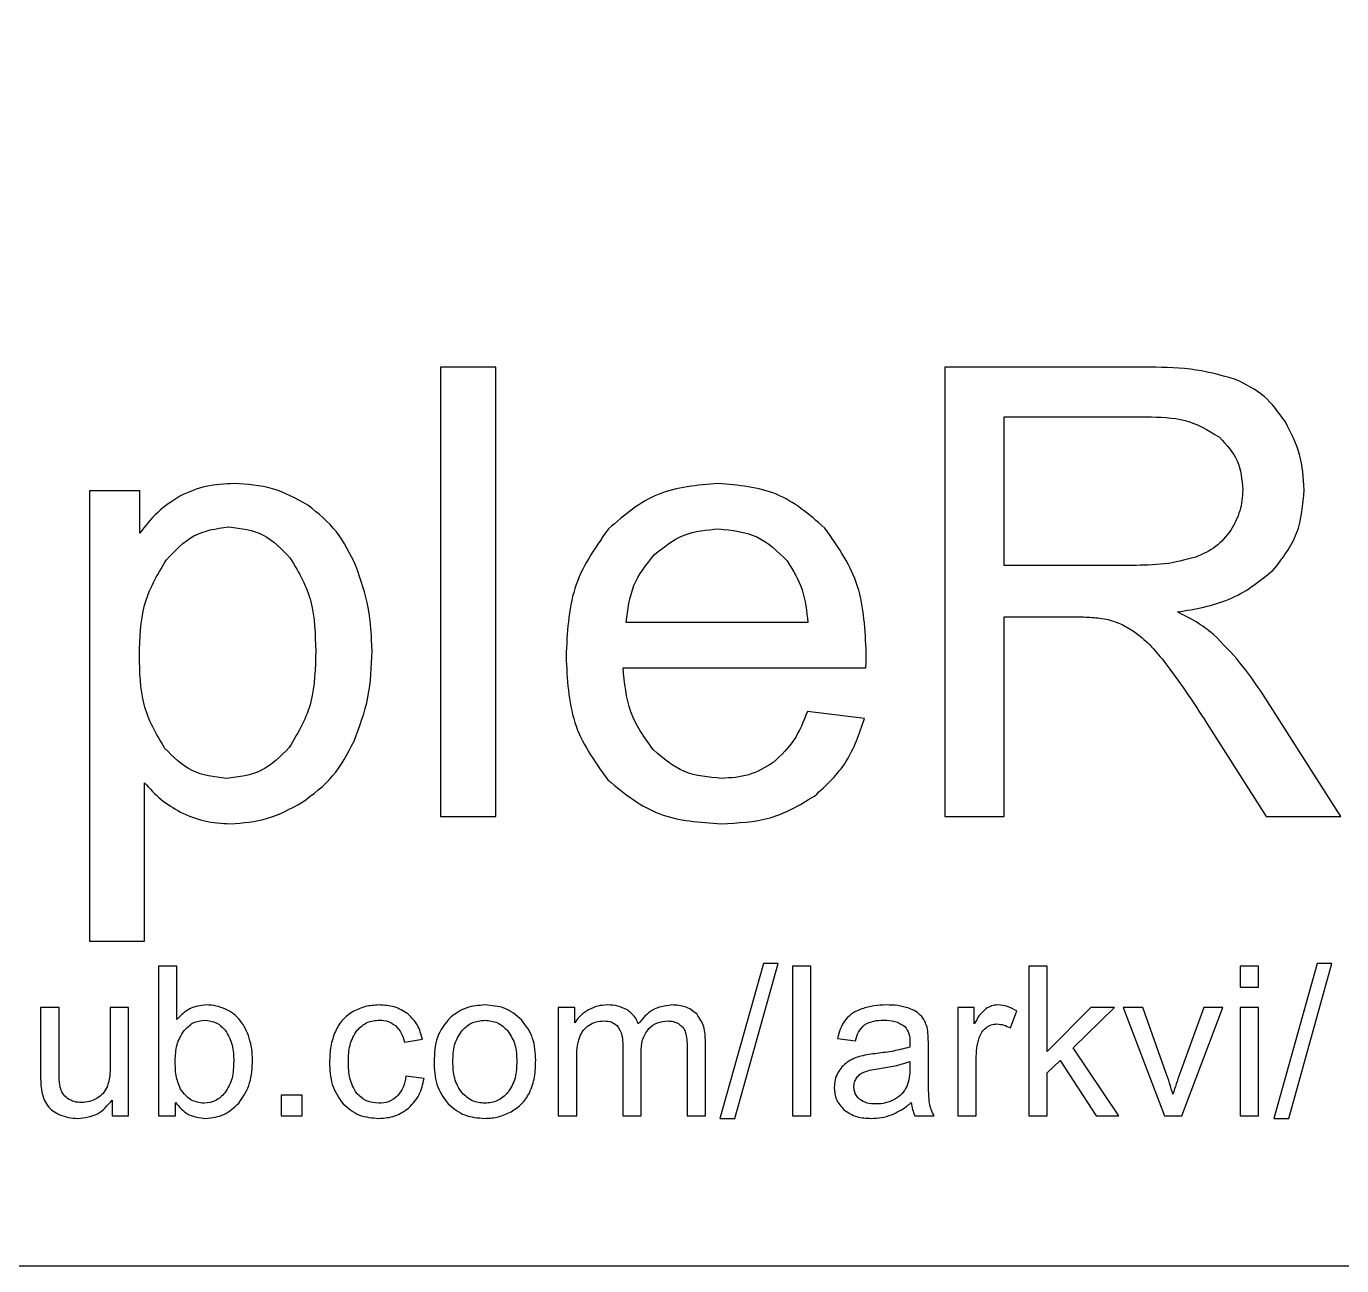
# Model space of a CAD drawing. Header units: millimetres. Extents: x -130 to 130, y -130 to 130.
# Drawn here: x -41.84 to 2.06, y -130 to -88.62 of the extents above; entities that cross this region are included whole.
import ezdxf

# ---------------------------------------------------------------- set-up
doc = ezdxf.new("R2010")
doc.units = ezdxf.units.MM
doc.header["$MEASUREMENT"] = 0

msp = doc.modelspace()

# ---------------------------------------------------------------- linework, layer by layer
at = {"color": 5}
for p, q in [((-11.189, -100), (-11.189, -115)), ((-4.538, -100), (-11.189, -100)), ((-9.204, -106.62), (-9.204, -101.658)), ((-9.204, -101.658), (-4.456, -101.658)), ((-39.733, -104.134), (-39.733, -119.164)), ((-38.055, -104.134), (-39.733, -104.134)), ((-38.055, -105.546), (-38.055, -104.134)), ((-4.937, -106.62), (-9.204, -106.62)), ((-9.204, -108.339), (-6.901, -108.339)), ((-9.204, -115), (-9.204, -108.339)), ((-15.755, -108.523), (-21.822, -108.523)), ((-21.924, -110.038), (-13.821, -110.038)), ((2.031, -115), (-0.578, -110.917)), ((-13.872, -111.736), (-15.775, -111.501)), ((-2.451, -111.879), (-0.466, -115)), ((-37.891, -119.164), (-37.891, -113.874)), ((-11.189, -115), (-9.204, -115)), ((-0.466, -115), (2.031, -115)), ((-39.733, -119.164), (-37.891, -119.164)), ((-37.431, -120), (-37.431, -125)), ((-36.817, -120), (-37.431, -120)), ((-36.817, -121.784), (-36.817, -120)), ((-41.361, -121.378), (-41.361, -123.622)), ((-40.747, -121.378), (-41.361, -121.378)), ((-40.747, -123.387), (-40.747, -121.378)), ((-39.038, -121.378), (-39.038, -123.319)), ((-38.424, -121.378), (-39.038, -121.378)), ((-38.424, -125), (-38.424, -121.378)), ((-24.085, -121.378), (-24.085, -125)), ((-23.536, -121.378), (-24.085, -121.378)), ((-23.536, -121.886), (-23.536, -121.378)), ((-10.756, -121.378), (-10.756, -125)), ((-10.204, -121.378), (-10.756, -121.378)), ((-10.204, -121.927), (-10.204, -121.378)), ((-9, -122.063), (-8.789, -121.494)), ((-5.233, -121.378), (-3.855, -125)), ((-4.585, -121.378), (-5.233, -121.378)), ((-3.807, -123.547), (-4.585, -121.378)), ((-2.542, -121.378), (-3.347, -123.588)), ((-3.282, -125), (-1.911, -121.378)), ((-1.911, -121.378), (-2.542, -121.378)), ((-29.22, -122.534), (-28.623, -122.442)), ((-14.772, -122.411), (-14.171, -122.493)), ((-21.933, -122.647), (-21.933, -125)), ((-21.319, -125), (-21.319, -122.896)), ((-19.788, -122.718), (-19.788, -125)), ((-19.177, -125), (-19.177, -122.514)), ((-11.736, -123.482), (-11.736, -122.664)), ((-23.471, -125), (-23.471, -123.121)), ((-12.357, -123.182), (-12.357, -123.407)), ((-10.143, -125), (-10.143, -123.104)), ((-28.565, -123.752), (-29.169, -123.673)), ((-38.973, -124.468), (-38.973, -125)), ((-36.861, -125), (-36.861, -124.546)), ((-38.973, -125), (-38.424, -125)), ((-37.431, -125), (-36.861, -125)), ((-24.085, -125), (-23.471, -125)), ((-21.933, -125), (-21.319, -125)), ((-19.788, -125), (-19.177, -125)), ((-12.183, -125), (-11.542, -125)), ((-10.756, -125), (-10.143, -125)), ((-3.855, -125), (-3.282, -125))]:
    msp.add_line(p, q, dxfattribs=at)
at = {"color": 1}
msp.add_lwpolyline([(130, -130), (130, 130), (-130, 130), (-130, -130)], close=True, dxfattribs=at)
at = {"color": 5}
for points in [[(-26.173, -115), (-26.173, -100), (-28.015, -100), (-28.015, -115)], [(-18.198, -125.085), (-16.751, -119.915), (-17.243, -119.915), (-18.692, -125.085)], [(-15.656, -125), (-15.656, -120), (-16.27, -120), (-16.27, -125)], [(-5.384, -125), (-6.908, -122.722), (-5.524, -121.378), (-6.318, -121.378), (-7.771, -122.851), (-7.771, -120), (-8.385, -120), (-8.385, -125), (-7.771, -125), (-7.771, -123.564), (-7.338, -123.148), (-6.141, -125)], [(-0.716, -120.706), (-0.716, -120), (-1.33, -120), (-1.33, -120.706)], [(0.287, -125.085), (1.733, -119.915), (1.242, -119.915), (-0.207, -125.085)], [(-0.716, -125), (-0.716, -121.378), (-1.33, -121.378), (-1.33, -125)], [(-32.635, -125), (-32.635, -124.301), (-33.334, -124.301), (-33.334, -125)]]:
    msp.add_lwpolyline(points, close=True, dxfattribs=at)
for points, knots in [([(-1.489, -100.409), (-2.057, -100.251), (-2.468, -100.136), (-3.503, -100.008), (-4.02, -100.004), (-4.538, -100)], [0, 0, 0, 0, 0.1768704, 0.1768704, 0.3481599, 0.3481599, 0.3481599, 0.3481599]), ([(0.179, -101.832), (-0.039, -101.524), (-0.257, -101.216), (-0.812, -100.74), (-1.138, -100.58), (-1.489, -100.409)], [0, 0, 0, 0, 0.1131646, 0.1131646, 0.2264081, 0.2264081, 0.2264081, 0.2264081]), ([(-4.456, -101.658), (-4.018, -101.667), (-3.58, -101.676), (-2.752, -101.891), (-2.442, -102.083), (-2.021, -102.343)], [0, 0, 0, 0, 0.1314787, 0.1314787, 0.2665014, 0.2665014, 0.2665014, 0.2665014]), ([(0.803, -104.093), (0.778, -103.694), (0.753, -103.295), (0.546, -102.541), (0.366, -102.192), (0.179, -101.832)], [0, 0, 0, 0, 0.1198792, 0.1198792, 0.2397758, 0.2397758, 0.2397758, 0.2397758]), ([(-2.021, -102.343), (-1.789, -102.594), (-1.564, -102.838), (-1.306, -103.422), (-1.274, -103.757), (-1.243, -104.093)], [0, 0, 0, 0, 0.1025045, 0.1025045, 0.2049976, 0.2049976, 0.2049976, 0.2049976]), ([(-34.903, -103.888), (-35.219, -103.901), (-35.535, -103.913), (-36.141, -104.049), (-36.402, -104.167), (-36.714, -104.308)], [0, 0, 0, 0, 0.0947533, 0.0947533, 0.1900538, 0.1900538, 0.1900538, 0.1900538]), ([(-32.448, -104.604), (-32.844, -104.383), (-33.21, -104.178), (-34.03, -103.941), (-34.467, -103.915), (-34.903, -103.888)], [0, 0, 0, 0, 0.1362672, 0.1362672, 0.2724111, 0.2724111, 0.2724111, 0.2724111]), ([(-18.752, -103.888), (-19.446, -103.944), (-20.139, -103.999), (-21.363, -104.498), (-21.867, -104.931), (-22.415, -105.402)], [0, 0, 0, 0, 0.2085842, 0.2085842, 0.4173924, 0.4173924, 0.4173924, 0.4173924]), ([(-15.192, -105.372), (-15.722, -104.914), (-16.214, -104.489), (-17.404, -103.999), (-18.078, -103.944), (-18.752, -103.888)], [0, 0, 0, 0, 0.2102574, 0.2102574, 0.4203442, 0.4203442, 0.4203442, 0.4203442]), ([(-36.714, -104.308), (-36.992, -104.488), (-37.231, -104.642), (-37.677, -105.058), (-37.866, -105.302), (-38.055, -105.546)], [0, 0, 0, 0, 0.0993333, 0.0993333, 0.198275, 0.198275, 0.198275, 0.198275]), ([(-1.243, -104.093), (-1.26, -104.335), (-1.277, -104.572), (-1.411, -105.022), (-1.526, -105.233), (-1.642, -105.443)], [0, 0, 0, 0, 0.0728128, 0.0728128, 0.1456216, 0.1456216, 0.1456216, 0.1456216]), ([(-0.23, -106.784), (0.085, -106.375), (0.382, -105.991), (0.724, -105.093), (0.764, -104.593), (0.803, -104.093)], [0, 0, 0, 0, 0.1548339, 0.1548339, 0.3095884, 0.3095884, 0.3095884, 0.3095884]), ([(-30.841, -106.63), (-31.034, -106.232), (-31.226, -105.835), (-31.759, -105.157), (-32.087, -104.894), (-32.448, -104.604)], [0, 0, 0, 0, 0.1325849, 0.1325849, 0.2653483, 0.2653483, 0.2653483, 0.2653483]), ([(-37.165, -106.436), (-36.879, -106.131), (-36.592, -105.826), (-35.899, -105.448), (-35.525, -105.395), (-35.077, -105.331)], [0, 0, 0, 0, 0.1253961, 0.1253961, 0.2515138, 0.2515138, 0.2515138, 0.2515138]), ([(-35.077, -105.331), (-34.654, -105.384), (-34.278, -105.432), (-33.601, -105.782), (-33.321, -106.073), (-33.041, -106.364)], [0, 0, 0, 0, 0.1279719, 0.1279719, 0.2556585, 0.2556585, 0.2556585, 0.2556585]), ([(-22.415, -105.402), (-22.908, -106.106), (-23.302, -106.668), (-23.756, -108.101), (-23.792, -108.88), (-23.827, -109.659)], [0, 0, 0, 0, 0.2576377, 0.2576377, 0.5126251, 0.5126251, 0.5126251, 0.5126251]), ([(-20.87, -106.252), (-20.551, -105.995), (-20.245, -105.75), (-19.531, -105.469), (-19.132, -105.436), (-18.732, -105.402)], [0, 0, 0, 0, 0.1229625, 0.1229625, 0.2458905, 0.2458905, 0.2458905, 0.2458905]), ([(-18.732, -105.402), (-18.289, -105.446), (-17.846, -105.489), (-17.085, -105.843), (-16.77, -106.152), (-16.45, -106.467)], [0, 0, 0, 0, 0.1335171, 0.1335171, 0.2670392, 0.2670392, 0.2670392, 0.2670392]), ([(-13.81, -109.546), (-13.845, -108.783), (-13.88, -108.019), (-14.324, -106.613), (-14.709, -106.062), (-15.192, -105.372)], [0, 0, 0, 0, 0.2293735, 0.2293735, 0.4611669, 0.4611669, 0.4611669, 0.4611669]), ([(-1.642, -105.443), (-1.807, -105.652), (-1.956, -105.84), (-2.346, -106.138), (-2.577, -106.241), (-2.809, -106.344)], [0, 0, 0, 0, 0.0797883, 0.0797883, 0.1594394, 0.1594394, 0.1594394, 0.1594394]), ([(-38.065, -109.628), (-38.048, -109.056), (-38.031, -108.484), (-37.745, -107.405), (-37.494, -106.986), (-37.165, -106.436)], [0, 0, 0, 0, 0.17174, 0.17174, 0.3466363, 0.3466363, 0.3466363, 0.3466363]), ([(-33.041, -106.364), (-32.721, -106.903), (-32.482, -107.307), (-32.21, -108.361), (-32.196, -108.918), (-32.182, -109.475)], [0, 0, 0, 0, 0.1881037, 0.1881037, 0.3721301, 0.3721301, 0.3721301, 0.3721301]), ([(-30.299, -109.485), (-30.319, -108.996), (-30.338, -108.506), (-30.517, -107.554), (-30.672, -107.113), (-30.841, -106.63)], [0, 0, 0, 0, 0.1469389, 0.1469389, 0.2940607, 0.2940607, 0.2940607, 0.2940607]), ([(-21.822, -108.523), (-21.769, -108.099), (-21.716, -107.676), (-21.404, -106.914), (-21.157, -106.608), (-20.87, -106.252)], [0, 0, 0, 0, 0.1281335, 0.1281335, 0.2567528, 0.2567528, 0.2567528, 0.2567528]), ([(-16.45, -106.467), (-16.229, -106.821), (-16.063, -107.088), (-15.838, -107.785), (-15.796, -108.154), (-15.755, -108.523)], [0, 0, 0, 0, 0.1254715, 0.1254715, 0.2483515, 0.2483515, 0.2483515, 0.2483515]), ([(-2.809, -106.344), (-3.204, -106.448), (-3.496, -106.525), (-4.216, -106.612), (-4.576, -106.616), (-4.937, -106.62)], [0, 0, 0, 0, 0.1227142, 0.1227142, 0.24231, 0.24231, 0.24231, 0.24231]), ([(-3.423, -108.175), (-2.831, -108.075), (-2.239, -107.974), (-1.159, -107.522), (-0.755, -107.201), (-0.23, -106.784)], [0, 0, 0, 0, 0.180132, 0.180132, 0.3632363, 0.3632363, 0.3632363, 0.3632363]), ([(-6.901, -108.339), (-6.716, -108.339), (-6.531, -108.339), (-6.153, -108.361), (-6.006, -108.381), (-5.796, -108.411)], [0, 0, 0, 0, 0.0555186, 0.0555186, 0.1139719, 0.1139719, 0.1139719, 0.1139719]), ([(-5.796, -108.411), (-5.631, -108.46), (-5.479, -108.505), (-5.179, -108.639), (-5.038, -108.724), (-4.896, -108.81)], [0, 0, 0, 0, 0.0519102, 0.0519102, 0.1037533, 0.1037533, 0.1037533, 0.1037533]), ([(-2.225, -108.922), (-2.436, -108.757), (-2.593, -108.634), (-2.998, -108.385), (-3.211, -108.28), (-3.423, -108.175)], [0, 0, 0, 0, 0.0801303, 0.0801303, 0.1585687, 0.1585687, 0.1585687, 0.1585687]), ([(-4.896, -108.81), (-4.68, -108.975), (-4.522, -109.097), (-4.182, -109.439), (-4.033, -109.626), (-3.883, -109.812)], [0, 0, 0, 0, 0.0816017, 0.0816017, 0.1609776, 0.1609776, 0.1609776, 0.1609776]), ([(-0.578, -110.917), (-0.822, -110.559), (-1.066, -110.201), (-1.614, -109.533), (-1.896, -109.251), (-2.225, -108.922)], [0, 0, 0, 0, 0.1299637, 0.1299637, 0.2604726, 0.2604726, 0.2604726, 0.2604726]), ([(-37.216, -112.729), (-37.536, -112.19), (-37.773, -111.791), (-38.041, -110.739), (-38.053, -110.183), (-38.065, -109.628)], [0, 0, 0, 0, 0.1880263, 0.1880263, 0.3714311, 0.3714311, 0.3714311, 0.3714311]), ([(-32.182, -109.475), (-32.194, -110.052), (-32.207, -110.629), (-32.484, -111.722), (-32.73, -112.137), (-33.062, -112.698)], [0, 0, 0, 0, 0.1731188, 0.1731188, 0.3505981, 0.3505981, 0.3505981, 0.3505981]), ([(-30.903, -112.493), (-30.711, -111.982), (-30.539, -111.525), (-30.341, -110.52), (-30.32, -110.003), (-30.299, -109.485)], [0, 0, 0, 0, 0.1639427, 0.1639427, 0.3275592, 0.3275592, 0.3275592, 0.3275592]), ([(-23.827, -109.659), (-23.791, -110.415), (-23.755, -111.172), (-23.307, -112.559), (-22.919, -113.105), (-22.436, -113.782)], [0, 0, 0, 0, 0.2272164, 0.2272164, 0.4566085, 0.4566085, 0.4566085, 0.4566085]), ([(-13.821, -110.038), (-13.818, -109.956), (-13.816, -109.874), (-13.812, -109.707), (-13.811, -109.64), (-13.81, -109.546)], [0, 0, 0, 0, 0.02456352, 0.02456352, 0.05015196, 0.05015196, 0.05015196, 0.05015196]), ([(-20.911, -112.78), (-21.24, -112.326), (-21.499, -111.968), (-21.826, -111.044), (-21.875, -110.541), (-21.924, -110.038)], [0, 0, 0, 0, 0.1679007, 0.1679007, 0.3337977, 0.3337977, 0.3337977, 0.3337977]), ([(-3.883, -109.812), (-3.597, -110.195), (-3.389, -110.475), (-2.906, -111.175), (-2.678, -111.527), (-2.451, -111.879)], [0, 0, 0, 0, 0.1432939, 0.1432939, 0.2824153, 0.2824153, 0.2824153, 0.2824153]), ([(-15.775, -111.501), (-15.904, -111.825), (-16.033, -112.15), (-16.407, -112.724), (-16.629, -112.933), (-16.911, -113.199)], [0, 0, 0, 0, 0.1047771, 0.1047771, 0.2108996, 0.2108996, 0.2108996, 0.2108996]), ([(-15.54, -114.325), (-15.128, -113.945), (-14.762, -113.608), (-14.21, -112.741), (-14.041, -112.238), (-13.872, -111.736)], [0, 0, 0, 0, 0.167833, 0.167833, 0.3353139, 0.3353139, 0.3353139, 0.3353139]), ([(-35.159, -113.731), (-35.577, -113.682), (-35.96, -113.638), (-36.644, -113.299), (-36.93, -113.014), (-37.216, -112.729)], [0, 0, 0, 0, 0.1262175, 0.1262175, 0.252292, 0.252292, 0.252292, 0.252292]), ([(-33.062, -112.698), (-33.353, -112.991), (-33.643, -113.284), (-34.341, -113.633), (-34.73, -113.68), (-35.159, -113.731)], [0, 0, 0, 0, 0.1239276, 0.1239276, 0.2480328, 0.2480328, 0.2480328, 0.2480328]), ([(-32.642, -114.54), (-32.261, -114.256), (-31.906, -113.992), (-31.328, -113.307), (-31.115, -112.9), (-30.903, -112.493)], [0, 0, 0, 0, 0.1426951, 0.1426951, 0.2852805, 0.2852805, 0.2852805, 0.2852805]), ([(-18.64, -113.731), (-19.069, -113.693), (-19.499, -113.656), (-20.257, -113.34), (-20.578, -113.065), (-20.911, -112.78)], [0, 0, 0, 0, 0.129336, 0.129336, 0.2586937, 0.2586937, 0.2586937, 0.2586937]), ([(-16.911, -113.199), (-17.192, -113.369), (-17.441, -113.52), (-18.019, -113.695), (-18.33, -113.713), (-18.64, -113.731)], [0, 0, 0, 0, 0.0984988, 0.0984988, 0.1967823, 0.1967823, 0.1967823, 0.1967823]), ([(-37.891, -113.874), (-37.71, -114.077), (-37.544, -114.264), (-37.144, -114.591), (-36.919, -114.724), (-36.694, -114.857)], [0, 0, 0, 0, 0.0813948, 0.0813948, 0.1627161, 0.1627161, 0.1627161, 0.1627161]), ([(-22.436, -113.782), (-21.846, -114.262), (-21.338, -114.675), (-20.069, -115.152), (-19.359, -115.199), (-18.65, -115.246)], [0, 0, 0, 0, 0.2281984, 0.2281984, 0.4555219, 0.4555219, 0.4555219, 0.4555219]), ([(-35.036, -115.246), (-34.6, -115.213), (-34.188, -115.182), (-33.39, -114.945), (-33.016, -114.742), (-32.642, -114.54)], [0, 0, 0, 0, 0.1313918, 0.1313918, 0.2627179, 0.2627179, 0.2627179, 0.2627179]), ([(-18.65, -115.246), (-18.093, -115.218), (-17.536, -115.191), (-16.493, -114.893), (-16.059, -114.634), (-15.54, -114.325)], [0, 0, 0, 0, 0.1673463, 0.1673463, 0.3356987, 0.3356987, 0.3356987, 0.3356987]), ([(-36.694, -114.857), (-36.418, -114.979), (-36.166, -115.089), (-35.613, -115.217), (-35.325, -115.231), (-35.036, -115.246)], [0, 0, 0, 0, 0.0905334, 0.0905334, 0.180949, 0.180949, 0.180949, 0.180949]), ([(-35.824, -121.296), (-36.023, -121.318), (-36.214, -121.339), (-36.544, -121.502), (-36.681, -121.643), (-36.817, -121.784)], [0, 0, 0, 0, 0.0598335, 0.0598335, 0.1196563, 0.1196563, 0.1196563, 0.1196563]), ([(-35.193, -121.432), (-35.296, -121.392), (-35.396, -121.352), (-35.607, -121.307), (-35.716, -121.302), (-35.824, -121.296)], [0, 0, 0, 0, 0.03308859, 0.03308859, 0.06617482, 0.06617482, 0.06617482, 0.06617482]), ([(-34.702, -121.811), (-34.774, -121.73), (-34.842, -121.654), (-35.006, -121.528), (-35.1, -121.48), (-35.193, -121.432)], [0, 0, 0, 0, 0.03237366, 0.03237366, 0.06473485, 0.06473485, 0.06473485, 0.06473485]), ([(-30.935, -121.518), (-31.065, -121.605), (-31.188, -121.687), (-31.384, -121.907), (-31.455, -122.041), (-31.525, -122.176)], [0, 0, 0, 0, 0.04699195, 0.04699195, 0.09395788, 0.09395788, 0.09395788, 0.09395788]), ([(-30.069, -121.296), (-30.221, -121.305), (-30.372, -121.314), (-30.661, -121.388), (-30.797, -121.452), (-30.935, -121.518)], [0, 0, 0, 0, 0.04555072, 0.04555072, 0.0911048, 0.0911048, 0.0911048, 0.0911048]), ([(-29.104, -121.596), (-29.263, -121.496), (-29.397, -121.411), (-29.721, -121.314), (-29.895, -121.305), (-30.069, -121.296)], [0, 0, 0, 0, 0.0565808, 0.0565808, 0.1128473, 0.1128473, 0.1128473, 0.1128473]), ([(-26.535, -121.296), (-26.743, -121.311), (-26.952, -121.326), (-27.332, -121.458), (-27.496, -121.573), (-27.674, -121.698)], [0, 0, 0, 0, 0.0627343, 0.0627343, 0.1255351, 0.1255351, 0.1255351, 0.1255351]), ([(-25.314, -121.787), (-25.499, -121.634), (-25.667, -121.493), (-26.075, -121.332), (-26.305, -121.314), (-26.535, -121.296)], [0, 0, 0, 0, 0.0720848, 0.0720848, 0.1440811, 0.1440811, 0.1440811, 0.1440811]), ([(-23.082, -121.46), (-23.171, -121.517), (-23.26, -121.574), (-23.411, -121.716), (-23.473, -121.8), (-23.536, -121.886)], [0, 0, 0, 0, 0.03166051, 0.03166051, 0.06332462, 0.06332462, 0.06332462, 0.06332462]), ([(-22.438, -121.296), (-22.551, -121.302), (-22.664, -121.308), (-22.879, -121.362), (-22.976, -121.408), (-23.082, -121.46)], [0, 0, 0, 0, 0.03392932, 0.03392932, 0.06790352, 0.06790352, 0.06790352, 0.06790352]), ([(-21.78, -121.463), (-21.893, -121.405), (-21.985, -121.359), (-22.206, -121.305), (-22.322, -121.3), (-22.438, -121.296)], [0, 0, 0, 0, 0.0382574, 0.0382574, 0.07616391, 0.07616391, 0.07616391, 0.07616391]), ([(-21.415, -121.93), (-21.456, -121.837), (-21.496, -121.743), (-21.618, -121.588), (-21.697, -121.526), (-21.78, -121.463)], [0, 0, 0, 0, 0.03060983, 0.03060983, 0.061224, 0.061224, 0.061224, 0.061224]), ([(-20.296, -121.296), (-20.536, -121.328), (-20.752, -121.357), (-21.034, -121.52), (-21.118, -121.594), (-21.271, -121.753), (-21.343, -121.842), (-21.415, -121.93)], [0, 0, 0, 0, 0.0728277, 0.0728277, 0.110348, 0.110348, 0.1480346, 0.1480346, 0.1480346, 0.1480346]), ([(-19.467, -121.596), (-19.601, -121.493), (-19.709, -121.409), (-19.988, -121.312), (-20.142, -121.304), (-20.296, -121.296)], [0, 0, 0, 0, 0.0507281, 0.0507281, 0.1010041, 0.1010041, 0.1010041, 0.1010041]), ([(-13.96, -121.426), (-14.063, -121.468), (-14.167, -121.509), (-14.349, -121.63), (-14.419, -121.703), (-14.502, -121.791)], [0, 0, 0, 0, 0.03345587, 0.03345587, 0.06710574, 0.06710574, 0.06710574, 0.06710574]), ([(-13.138, -121.296), (-13.278, -121.3), (-13.418, -121.304), (-13.693, -121.346), (-13.815, -121.382), (-13.96, -121.426)], [0, 0, 0, 0, 0.04197705, 0.04197705, 0.08417706, 0.08417706, 0.08417706, 0.08417706]), ([(-12.384, -121.405), (-12.522, -121.365), (-12.628, -121.335), (-12.882, -121.3), (-13.01, -121.298), (-13.138, -121.296)], [0, 0, 0, 0, 0.04311723, 0.04311723, 0.08550246, 0.08550246, 0.08550246, 0.08550246]), ([(-11.958, -121.681), (-12.027, -121.614), (-12.08, -121.562), (-12.224, -121.47), (-12.304, -121.438), (-12.384, -121.405)], [0, 0, 0, 0, 0.02891338, 0.02891338, 0.05740187, 0.05740187, 0.05740187, 0.05740187]), ([(-9.815, -121.419), (-9.906, -121.503), (-9.969, -121.562), (-10.1, -121.738), (-10.152, -121.832), (-10.204, -121.927)], [0, 0, 0, 0, 0.03704834, 0.03704834, 0.07245477, 0.07245477, 0.07245477, 0.07245477]), ([(-9.419, -121.296), (-9.491, -121.301), (-9.561, -121.307), (-9.693, -121.348), (-9.754, -121.383), (-9.815, -121.419)], [0, 0, 0, 0, 0.02144145, 0.02144145, 0.04288205, 0.04288205, 0.04288205, 0.04288205]), ([(-8.789, -121.494), (-8.887, -121.439), (-8.985, -121.384), (-9.196, -121.317), (-9.299, -121.307), (-9.419, -121.296)], [0, 0, 0, 0, 0.03381577, 0.03381577, 0.06779183, 0.06779183, 0.06779183, 0.06779183]), ([(-36.575, -122.152), (-36.479, -122.053), (-36.383, -121.955), (-36.151, -121.835), (-36.024, -121.819), (-35.879, -121.801)], [0, 0, 0, 0, 0.0413385, 0.0413385, 0.08278272, 0.08278272, 0.08278272, 0.08278272]), ([(-35.879, -121.801), (-35.74, -121.818), (-35.613, -121.833), (-35.388, -121.947), (-35.294, -122.043), (-35.2, -122.138)], [0, 0, 0, 0, 0.04205024, 0.04205024, 0.0840415, 0.0840415, 0.0840415, 0.0840415]), ([(-34.399, -122.398), (-34.436, -122.293), (-34.473, -122.188), (-34.574, -121.992), (-34.634, -121.907), (-34.702, -121.811)], [0, 0, 0, 0, 0.0333539, 0.0333539, 0.06680094, 0.06680094, 0.06680094, 0.06680094]), ([(-30.799, -122.135), (-30.69, -122.034), (-30.586, -121.937), (-30.335, -121.827), (-30.19, -121.814), (-30.045, -121.801)], [0, 0, 0, 0, 0.04465602, 0.04465602, 0.08929606, 0.08929606, 0.08929606, 0.08929606]), ([(-30.045, -121.801), (-29.95, -121.808), (-29.854, -121.814), (-29.68, -121.875), (-29.605, -121.928), (-29.523, -121.985)], [0, 0, 0, 0, 0.02872609, 0.02872609, 0.05747955, 0.05747955, 0.05747955, 0.05747955]), ([(-29.523, -121.985), (-29.442, -122.072), (-29.377, -122.141), (-29.277, -122.326), (-29.249, -122.43), (-29.22, -122.534)], [0, 0, 0, 0, 0.03553214, 0.03553214, 0.07073808, 0.07073808, 0.07073808, 0.07073808]), ([(-28.623, -122.442), (-28.665, -122.279), (-28.707, -122.116), (-28.865, -121.832), (-28.976, -121.722), (-29.104, -121.596)], [0, 0, 0, 0, 0.0505345, 0.0505345, 0.10124, 0.10124, 0.10124, 0.10124]), ([(-27.674, -121.698), (-27.873, -121.937), (-28.028, -122.125), (-28.208, -122.628), (-28.22, -122.909), (-28.233, -123.189)], [0, 0, 0, 0, 0.0932038, 0.0932038, 0.1852116, 0.1852116, 0.1852116, 0.1852116]), ([(-27.299, -122.149), (-27.191, -122.048), (-27.083, -121.948), (-26.828, -121.833), (-26.682, -121.819), (-26.535, -121.804)], [0, 0, 0, 0, 0.0443111, 0.0443111, 0.08862214, 0.08862214, 0.08862214, 0.08862214]), ([(-26.535, -121.804), (-26.387, -121.819), (-26.243, -121.834), (-25.991, -121.95), (-25.884, -122.051), (-25.778, -122.152)], [0, 0, 0, 0, 0.04444506, 0.04444506, 0.08888787, 0.08888787, 0.08888787, 0.08888787]), ([(-24.84, -123.138), (-24.853, -122.889), (-24.866, -122.639), (-25.019, -122.185), (-25.152, -122.006), (-25.314, -121.787)], [0, 0, 0, 0, 0.0748703, 0.0748703, 0.1503195, 0.1503195, 0.1503195, 0.1503195]), ([(-23.372, -122.364), (-23.336, -122.284), (-23.3, -122.204), (-23.195, -122.07), (-23.128, -122.02), (-23.055, -121.965)], [0, 0, 0, 0, 0.02630395, 0.02630395, 0.05263534, 0.05263534, 0.05263534, 0.05263534]), ([(-23.055, -121.965), (-22.98, -121.925), (-22.904, -121.885), (-22.744, -121.84), (-22.659, -121.834), (-22.574, -121.828)], [0, 0, 0, 0, 0.02555119, 0.02555119, 0.05110245, 0.05110245, 0.05110245, 0.05110245]), ([(-22.574, -121.828), (-22.479, -121.833), (-22.385, -121.838), (-22.218, -121.903), (-22.159, -121.96), (-22.083, -122.033)], [0, 0, 0, 0, 0.02848572, 0.02848572, 0.05733414, 0.05733414, 0.05733414, 0.05733414]), ([(-21.067, -122.084), (-20.972, -122.006), (-20.882, -121.932), (-20.671, -121.848), (-20.551, -121.838), (-20.432, -121.828)], [0, 0, 0, 0, 0.03695193, 0.03695193, 0.07388278, 0.07388278, 0.07388278, 0.07388278]), ([(-20.432, -121.828), (-20.367, -121.832), (-20.302, -121.835), (-20.179, -121.867), (-20.125, -121.895), (-20.064, -121.927)], [0, 0, 0, 0, 0.01951921, 0.01951921, 0.03908248, 0.03908248, 0.03908248, 0.03908248]), ([(-20.064, -121.927), (-20.017, -121.962), (-19.97, -121.996), (-19.898, -122.083), (-19.874, -122.135), (-19.849, -122.19)], [0, 0, 0, 0, 0.01753669, 0.01753669, 0.03508417, 0.03508417, 0.03508417, 0.03508417]), ([(-19.177, -122.514), (-19.182, -122.346), (-19.188, -122.178), (-19.279, -121.868), (-19.36, -121.751), (-19.467, -121.596)], [0, 0, 0, 0, 0.0503024, 0.0503024, 0.1016178, 0.1016178, 0.1016178, 0.1016178]), ([(-14.502, -121.791), (-14.572, -121.895), (-14.628, -121.98), (-14.717, -122.189), (-14.744, -122.3), (-14.772, -122.411)], [0, 0, 0, 0, 0.03771143, 0.03771143, 0.07510425, 0.07510425, 0.07510425, 0.07510425]), ([(-14.171, -122.493), (-14.143, -122.391), (-14.114, -122.289), (-14.014, -122.106), (-13.952, -122.043), (-13.868, -121.958)], [0, 0, 0, 0, 0.03185285, 0.03185285, 0.06445058, 0.06445058, 0.06445058, 0.06445058]), ([(-13.868, -121.958), (-13.754, -121.899), (-13.671, -121.856), (-13.453, -121.808), (-13.34, -121.806), (-13.227, -121.804)], [0, 0, 0, 0, 0.03843857, 0.03843857, 0.07579522, 0.07579522, 0.07579522, 0.07579522]), ([(-13.227, -121.804), (-13.1, -121.808), (-12.974, -121.812), (-12.737, -121.878), (-12.647, -121.936), (-12.527, -122.012)], [0, 0, 0, 0, 0.03791855, 0.03791855, 0.0765394, 0.0765394, 0.0765394, 0.0765394]), ([(-12.527, -122.012), (-12.461, -122.1), (-12.412, -122.165), (-12.358, -122.345), (-12.356, -122.443), (-12.353, -122.541)], [0, 0, 0, 0, 0.03311291, 0.03311291, 0.06531065, 0.06531065, 0.06531065, 0.06531065]), ([(-11.767, -122.098), (-11.786, -122.022), (-11.806, -121.947), (-11.869, -121.808), (-11.91, -121.75), (-11.958, -121.681)], [0, 0, 0, 0, 0.02328409, 0.02328409, 0.04667393, 0.04667393, 0.04667393, 0.04667393]), ([(-9.812, -122.053), (-9.757, -122.017), (-9.702, -121.982), (-9.581, -121.941), (-9.516, -121.936), (-9.45, -121.93)], [0, 0, 0, 0, 0.01969793, 0.01969793, 0.0393959, 0.0393959, 0.0393959, 0.0393959]), ([(-9.45, -121.93), (-9.366, -121.937), (-9.291, -121.944), (-9.141, -121.989), (-9.071, -122.026), (-9, -122.063)], [0, 0, 0, 0, 0.02549561, 0.02549561, 0.05091805, 0.05091805, 0.05091805, 0.05091805]), ([(-36.868, -123.162), (-36.862, -122.98), (-36.856, -122.798), (-36.763, -122.457), (-36.681, -122.325), (-36.575, -122.152)], [0, 0, 0, 0, 0.05451, 0.05451, 0.1099492, 0.1099492, 0.1099492, 0.1099492]), ([(-35.2, -122.138), (-35.093, -122.321), (-35.014, -122.456), (-34.925, -122.811), (-34.921, -122.998), (-34.917, -123.186)], [0, 0, 0, 0, 0.063451, 0.063451, 0.1252976, 0.1252976, 0.1252976, 0.1252976]), ([(-34.29, -123.134), (-34.294, -123.009), (-34.298, -122.885), (-34.334, -122.639), (-34.365, -122.523), (-34.399, -122.398)], [0, 0, 0, 0, 0.03748935, 0.03748935, 0.07500999, 0.07500999, 0.07500999, 0.07500999]), ([(-31.525, -122.176), (-31.59, -122.355), (-31.645, -122.507), (-31.708, -122.85), (-31.714, -123.026), (-31.72, -123.203)], [0, 0, 0, 0, 0.0570557, 0.0570557, 0.1138424, 0.1138424, 0.1138424, 0.1138424]), ([(-31.089, -123.186), (-31.085, -122.997), (-31.081, -122.808), (-30.99, -122.451), (-30.909, -122.317), (-30.799, -122.135)], [0, 0, 0, 0, 0.0565703, 0.0565703, 0.114709, 0.114709, 0.114709, 0.114709]), ([(-27.602, -123.189), (-27.597, -123.001), (-27.592, -122.814), (-27.496, -122.461), (-27.411, -122.327), (-27.299, -122.149)], [0, 0, 0, 0, 0.0563069, 0.0563069, 0.1137806, 0.1137806, 0.1137806, 0.1137806]), ([(-25.778, -122.152), (-25.666, -122.325), (-25.58, -122.457), (-25.483, -122.801), (-25.477, -122.985), (-25.471, -123.168)], [0, 0, 0, 0, 0.0617299, 0.0617299, 0.1224045, 0.1224045, 0.1224045, 0.1224045]), ([(-23.471, -123.121), (-23.47, -122.992), (-23.469, -122.864), (-23.438, -122.607), (-23.41, -122.505), (-23.372, -122.364)], [0, 0, 0, 0, 0.03852052, 0.03852052, 0.07823849, 0.07823849, 0.07823849, 0.07823849]), ([(-22.083, -122.033), (-22.026, -122.141), (-21.985, -122.222), (-21.937, -122.43), (-21.935, -122.538), (-21.933, -122.647)], [0, 0, 0, 0, 0.036749, 0.036749, 0.07258843, 0.07258843, 0.07258843, 0.07258843]), ([(-21.319, -122.896), (-21.315, -122.747), (-21.312, -122.599), (-21.232, -122.323), (-21.162, -122.221), (-21.067, -122.084)], [0, 0, 0, 0, 0.0444858, 0.0444858, 0.09006043, 0.09006043, 0.09006043, 0.09006043]), ([(-19.849, -122.19), (-19.824, -122.289), (-19.807, -122.358), (-19.788, -122.539), (-19.788, -122.629), (-19.788, -122.718)], [0, 0, 0, 0, 0.0306795, 0.0306795, 0.05988251, 0.05988251, 0.05988251, 0.05988251]), ([(-11.736, -122.664), (-11.736, -122.569), (-11.736, -122.474), (-11.745, -122.279), (-11.754, -122.205), (-11.767, -122.098)], [0, 0, 0, 0, 0.02841067, 0.02841067, 0.05873734, 0.05873734, 0.05873734, 0.05873734]), ([(-10.143, -123.104), (-10.139, -122.982), (-10.135, -122.861), (-10.102, -122.622), (-10.073, -122.511), (-10.04, -122.387)], [0, 0, 0, 0, 0.03641503, 0.03641503, 0.07289937, 0.07289937, 0.07289937, 0.07289937]), ([(-10.04, -122.387), (-10.015, -122.323), (-9.991, -122.258), (-9.915, -122.146), (-9.866, -122.102), (-9.812, -122.053)], [0, 0, 0, 0, 0.02083579, 0.02083579, 0.04171252, 0.04171252, 0.04171252, 0.04171252]), ([(-12.357, -122.701), (-12.562, -122.758), (-12.708, -122.798), (-13.082, -122.868), (-13.267, -122.89), (-13.452, -122.913)], [0, 0, 0, 0, 0.0639805, 0.0639805, 0.1253315, 0.1253315, 0.1253315, 0.1253315]), ([(-12.353, -122.541), (-12.354, -122.568), (-12.354, -122.594), (-12.355, -122.648), (-12.356, -122.675), (-12.357, -122.701)], [0, 0, 0, 0, 0.00801686, 0.00801686, 0.01603369, 0.01603369, 0.01603369, 0.01603369]), ([(-39.038, -123.319), (-39.039, -123.439), (-39.04, -123.56), (-39.072, -123.801), (-39.101, -123.896), (-39.14, -124.028)], [0, 0, 0, 0, 0.03622448, 0.03622448, 0.07354861, 0.07354861, 0.07354861, 0.07354861]), ([(-36.691, -124.103), (-36.761, -123.931), (-36.811, -123.809), (-36.866, -123.488), (-36.867, -123.325), (-36.868, -123.162)], [0, 0, 0, 0, 0.0557149, 0.0557149, 0.1092249, 0.1092249, 0.1092249, 0.1092249]), ([(-34.917, -123.186), (-34.922, -123.373), (-34.928, -123.56), (-35.02, -123.913), (-35.102, -124.049), (-35.21, -124.229)], [0, 0, 0, 0, 0.0561676, 0.0561676, 0.1134765, 0.1134765, 0.1134765, 0.1134765]), ([(-34.75, -124.574), (-34.588, -124.333), (-34.459, -124.143), (-34.312, -123.659), (-34.301, -123.396), (-34.29, -123.134)], [0, 0, 0, 0, 0.0870542, 0.0870542, 0.1730719, 0.1730719, 0.1730719, 0.1730719]), ([(-31.72, -123.203), (-31.709, -123.457), (-31.699, -123.712), (-31.555, -124.182), (-31.429, -124.365), (-31.27, -124.598)], [0, 0, 0, 0, 0.0764141, 0.0764141, 0.1537903, 0.1537903, 0.1537903, 0.1537903]), ([(-30.809, -124.246), (-30.917, -124.061), (-30.995, -123.925), (-31.083, -123.564), (-31.086, -123.375), (-31.089, -123.186)], [0, 0, 0, 0, 0.0643586, 0.0643586, 0.1268216, 0.1268216, 0.1268216, 0.1268216]), ([(-28.233, -123.189), (-28.222, -123.447), (-28.211, -123.704), (-28.061, -124.178), (-27.931, -124.361), (-27.766, -124.594)], [0, 0, 0, 0, 0.0773716, 0.0773716, 0.1556915, 0.1556915, 0.1556915, 0.1556915]), ([(-27.299, -124.233), (-27.411, -124.054), (-27.495, -123.918), (-27.592, -123.565), (-27.597, -123.377), (-27.602, -123.189)], [0, 0, 0, 0, 0.0633624, 0.0633624, 0.1254709, 0.1254709, 0.1254709, 0.1254709]), ([(-25.471, -123.168), (-25.476, -123.359), (-25.481, -123.55), (-25.577, -123.91), (-25.661, -124.046), (-25.774, -124.229)], [0, 0, 0, 0, 0.0572892, 0.0572892, 0.1158572, 0.1158572, 0.1158572, 0.1158572]), ([(-25.051, -124.239), (-24.973, -124.04), (-24.914, -123.89), (-24.847, -123.518), (-24.843, -123.328), (-24.84, -123.138)], [0, 0, 0, 0, 0.0641859, 0.0641859, 0.1271118, 0.1271118, 0.1271118, 0.1271118]), ([(-14.441, -123.206), (-14.506, -123.257), (-14.568, -123.305), (-14.673, -123.424), (-14.716, -123.492), (-14.758, -123.561)], [0, 0, 0, 0, 0.02499481, 0.02499481, 0.04997221, 0.04997221, 0.04997221, 0.04997221]), ([(-13.997, -123.005), (-14.075, -123.029), (-14.153, -123.054), (-14.301, -123.121), (-14.369, -123.162), (-14.441, -123.206)], [0, 0, 0, 0, 0.0245262, 0.0245262, 0.04906617, 0.04906617, 0.04906617, 0.04906617]), ([(-13.452, -122.913), (-13.543, -122.924), (-13.635, -122.935), (-13.821, -122.966), (-13.894, -122.982), (-13.997, -123.005)], [0, 0, 0, 0, 0.02770497, 0.02770497, 0.05652505, 0.05652505, 0.05652505, 0.05652505]), ([(-13.36, -123.414), (-13.189, -123.389), (-13.019, -123.364), (-12.678, -123.288), (-12.544, -123.244), (-12.357, -123.182)], [0, 0, 0, 0, 0.0516678, 0.0516678, 0.1051928, 0.1051928, 0.1051928, 0.1051928]), ([(-41.361, -123.622), (-41.361, -123.718), (-41.361, -123.814), (-41.349, -124.01), (-41.338, -124.086), (-41.323, -124.195)], [0, 0, 0, 0, 0.02878698, 0.02878698, 0.05896185, 0.05896185, 0.05896185, 0.05896185]), ([(-40.709, -124.035), (-40.725, -123.913), (-40.737, -123.828), (-40.748, -123.604), (-40.747, -123.495), (-40.747, -123.387)], [0, 0, 0, 0, 0.03698619, 0.03698619, 0.07131587, 0.07131587, 0.07131587, 0.07131587]), ([(-29.169, -123.673), (-29.191, -123.8), (-29.213, -123.928), (-29.313, -124.158), (-29.384, -124.244), (-29.476, -124.355)], [0, 0, 0, 0, 0.03874476, 0.03874476, 0.07806607, 0.07806607, 0.07806607, 0.07806607]), ([(-29.073, -124.731), (-28.935, -124.582), (-28.814, -124.452), (-28.647, -124.124), (-28.606, -123.938), (-28.565, -123.752)], [0, 0, 0, 0, 0.0610049, 0.0610049, 0.1218102, 0.1218102, 0.1218102, 0.1218102]), ([(-14.758, -123.561), (-14.795, -123.64), (-14.829, -123.714), (-14.868, -123.876), (-14.873, -123.96), (-14.877, -124.045)], [0, 0, 0, 0, 0.02620482, 0.02620482, 0.05239405, 0.05239405, 0.05239405, 0.05239405]), ([(-14.222, -124.028), (-14.219, -123.976), (-14.216, -123.925), (-14.187, -123.828), (-14.163, -123.784), (-14.137, -123.738)], [0, 0, 0, 0, 0.01548751, 0.01548751, 0.03097733, 0.03097733, 0.03097733, 0.03097733]), ([(-14.137, -123.738), (-14.103, -123.694), (-14.072, -123.653), (-13.991, -123.586), (-13.943, -123.561), (-13.895, -123.537)], [0, 0, 0, 0, 0.01675681, 0.01675681, 0.03349917, 0.03349917, 0.03349917, 0.03349917]), ([(-13.895, -123.537), (-13.795, -123.504), (-13.725, -123.481), (-13.542, -123.44), (-13.451, -123.427), (-13.36, -123.414)], [0, 0, 0, 0, 0.03156077, 0.03156077, 0.06150849, 0.06150849, 0.06150849, 0.06150849]), ([(-12.357, -123.407), (-12.358, -123.512), (-12.359, -123.617), (-12.39, -123.826), (-12.418, -123.908), (-12.456, -124.021)], [0, 0, 0, 0, 0.0315165, 0.0315165, 0.06403295, 0.06403295, 0.06403295, 0.06403295]), ([(-11.699, -124.567), (-11.716, -124.365), (-11.727, -124.225), (-11.738, -123.844), (-11.737, -123.663), (-11.736, -123.482)], [0, 0, 0, 0, 0.0607961, 0.0607961, 0.1157985, 0.1157985, 0.1157985, 0.1157985]), ([(-3.575, -124.277), (-3.611, -124.154), (-3.646, -124.032), (-3.723, -123.788), (-3.764, -123.671), (-3.807, -123.547)], [0, 0, 0, 0, 0.03830621, 0.03830621, 0.07662491, 0.07662491, 0.07662491, 0.07662491]), ([(-3.347, -123.588), (-3.388, -123.702), (-3.429, -123.816), (-3.506, -124.047), (-3.536, -124.148), (-3.575, -124.277)], [0, 0, 0, 0, 0.03630591, 0.03630591, 0.07310867, 0.07310867, 0.07310867, 0.07310867]), ([(-41.323, -124.195), (-41.304, -124.276), (-41.284, -124.357), (-41.222, -124.51), (-41.182, -124.576), (-41.136, -124.652)], [0, 0, 0, 0, 0.0250155, 0.0250155, 0.05012792, 0.05012792, 0.05012792, 0.05012792]), ([(-40.464, -124.417), (-40.524, -124.363), (-40.58, -124.312), (-40.662, -124.184), (-40.685, -124.11), (-40.709, -124.035)], [0, 0, 0, 0, 0.024255, 0.024255, 0.04849638, 0.04849638, 0.04849638, 0.04849638]), ([(-39.14, -124.028), (-39.182, -124.109), (-39.221, -124.185), (-39.336, -124.313), (-39.408, -124.363), (-39.481, -124.413)], [0, 0, 0, 0, 0.02747443, 0.02747443, 0.05492832, 0.05492832, 0.05492832, 0.05492832]), ([(-35.906, -124.577), (-36.064, -124.555), (-36.221, -124.532), (-36.408, -124.425), (-36.463, -124.379), (-36.578, -124.256), (-36.634, -124.179), (-36.691, -124.103)], [0, 0, 0, 0, 0.04767465, 0.04767465, 0.07013317, 0.07013317, 0.09659872, 0.09659872, 0.09659872, 0.09659872]), ([(-14.877, -124.045), (-14.865, -124.187), (-14.852, -124.329), (-14.746, -124.579), (-14.654, -124.683), (-14.557, -124.792)], [0, 0, 0, 0, 0.04281707, 0.04281707, 0.08564665, 0.08564665, 0.08564665, 0.08564665]), ([(-14.038, -124.437), (-14.092, -124.379), (-14.146, -124.321), (-14.207, -124.185), (-14.215, -124.107), (-14.222, -124.028)], [0, 0, 0, 0, 0.02367966, 0.02367966, 0.04735937, 0.04735937, 0.04735937, 0.04735937]), ([(-12.456, -124.021), (-12.508, -124.111), (-12.557, -124.195), (-12.693, -124.337), (-12.777, -124.392), (-12.862, -124.447)], [0, 0, 0, 0, 0.03112579, 0.03112579, 0.06223567, 0.06223567, 0.06223567, 0.06223567]), ([(-41.136, -124.652), (-41.071, -124.723), (-41.019, -124.781), (-40.88, -124.883), (-40.802, -124.921), (-40.723, -124.959)], [0, 0, 0, 0, 0.02882138, 0.02882138, 0.05738228, 0.05738228, 0.05738228, 0.05738228]), ([(-40, -124.553), (-40.083, -124.549), (-40.166, -124.545), (-40.321, -124.5), (-40.387, -124.462), (-40.464, -124.417)], [0, 0, 0, 0, 0.02489577, 0.02489577, 0.04989184, 0.04989184, 0.04989184, 0.04989184]), ([(-40.123, -125.082), (-39.887, -125.055), (-39.659, -125.029), (-39.371, -124.874), (-39.285, -124.803), (-39.125, -124.646), (-39.049, -124.557), (-38.973, -124.468)], [0, 0, 0, 0, 0.071043, 0.071043, 0.1070582, 0.1070582, 0.1443905, 0.1443905, 0.1443905, 0.1443905]), ([(-39.481, -124.413), (-39.563, -124.454), (-39.645, -124.495), (-39.818, -124.541), (-39.908, -124.547), (-40, -124.553)], [0, 0, 0, 0, 0.02738533, 0.02738533, 0.05477121, 0.05477121, 0.05477121, 0.05477121]), ([(-36.861, -124.546), (-36.729, -124.702), (-36.596, -124.858), (-36.348, -124.99), (-36.258, -125.018), (-36.061, -125.059), (-35.958, -125.07), (-35.855, -125.082)], [0, 0, 0, 0, 0.061312, 0.061312, 0.0908919, 0.0908919, 0.1204004, 0.1204004, 0.1204004, 0.1204004]), ([(-35.21, -124.229), (-35.307, -124.327), (-35.403, -124.425), (-35.635, -124.543), (-35.762, -124.559), (-35.906, -124.577)], [0, 0, 0, 0, 0.04122757, 0.04122757, 0.08255145, 0.08255145, 0.08255145, 0.08255145]), ([(-35.855, -125.082), (-35.636, -125.058), (-35.431, -125.036), (-35.063, -124.865), (-34.906, -124.719), (-34.75, -124.574)], [0, 0, 0, 0, 0.066115, 0.066115, 0.1321902, 0.1321902, 0.1321902, 0.1321902]), ([(-31.27, -124.598), (-31.087, -124.751), (-30.925, -124.889), (-30.524, -125.048), (-30.298, -125.065), (-30.072, -125.082)], [0, 0, 0, 0, 0.0715319, 0.0715319, 0.1429246, 0.1429246, 0.1429246, 0.1429246]), ([(-30.079, -124.577), (-30.22, -124.564), (-30.361, -124.551), (-30.605, -124.441), (-30.705, -124.346), (-30.809, -124.246)], [0, 0, 0, 0, 0.04244071, 0.04244071, 0.08489164, 0.08489164, 0.08489164, 0.08489164]), ([(-29.476, -124.355), (-29.569, -124.425), (-29.655, -124.488), (-29.856, -124.561), (-29.968, -124.569), (-30.079, -124.577)], [0, 0, 0, 0, 0.03502995, 0.03502995, 0.07001254, 0.07001254, 0.07001254, 0.07001254]), ([(-27.766, -124.594), (-27.577, -124.749), (-27.409, -124.888), (-26.997, -125.048), (-26.766, -125.065), (-26.535, -125.082)], [0, 0, 0, 0, 0.0732438, 0.0732438, 0.1463427, 0.1463427, 0.1463427, 0.1463427]), ([(-26.535, -124.577), (-26.682, -124.563), (-26.828, -124.548), (-27.083, -124.434), (-27.191, -124.333), (-27.299, -124.233)], [0, 0, 0, 0, 0.04424254, 0.04424254, 0.08848514, 0.08848514, 0.08848514, 0.08848514]), ([(-25.774, -124.229), (-25.881, -124.33), (-25.988, -124.432), (-26.242, -124.548), (-26.387, -124.562), (-26.535, -124.577)], [0, 0, 0, 0, 0.04418623, 0.04418623, 0.0883732, 0.0883732, 0.0883732, 0.0883732]), ([(-25.662, -124.86), (-25.536, -124.78), (-25.411, -124.699), (-25.208, -124.492), (-25.13, -124.367), (-25.051, -124.239)], [0, 0, 0, 0, 0.04463942, 0.04463942, 0.08928154, 0.08928154, 0.08928154, 0.08928154]), ([(-13.493, -124.601), (-13.591, -124.598), (-13.69, -124.594), (-13.874, -124.542), (-13.946, -124.497), (-14.038, -124.437)], [0, 0, 0, 0, 0.02959817, 0.02959817, 0.05967894, 0.05967894, 0.05967894, 0.05967894]), ([(-12.862, -124.447), (-12.967, -124.496), (-13.062, -124.54), (-13.272, -124.59), (-13.382, -124.596), (-13.493, -124.601)], [0, 0, 0, 0, 0.03478213, 0.03478213, 0.0695043, 0.0695043, 0.0695043, 0.0695043]), ([(-12.964, -124.962), (-12.834, -124.903), (-12.728, -124.856), (-12.508, -124.717), (-12.407, -124.635), (-12.306, -124.553)], [0, 0, 0, 0, 0.04295216, 0.04295216, 0.08553184, 0.08553184, 0.08553184, 0.08553184]), ([(-12.306, -124.553), (-12.295, -124.63), (-12.284, -124.708), (-12.244, -124.857), (-12.216, -124.923), (-12.183, -125)], [0, 0, 0, 0, 0.02338315, 0.02338315, 0.04686282, 0.04686282, 0.04686282, 0.04686282]), ([(-11.542, -125), (-11.577, -124.931), (-11.612, -124.862), (-11.664, -124.718), (-11.681, -124.644), (-11.699, -124.567)], [0, 0, 0, 0, 0.02321309, 0.02321309, 0.04643097, 0.04643097, 0.04643097, 0.04643097]), ([(-40.723, -124.959), (-40.624, -124.996), (-40.529, -125.032), (-40.329, -125.072), (-40.226, -125.077), (-40.123, -125.082)], [0, 0, 0, 0, 0.03173695, 0.03173695, 0.06346423, 0.06346423, 0.06346423, 0.06346423]), ([(-30.072, -125.082), (-29.889, -125.069), (-29.706, -125.057), (-29.373, -124.941), (-29.23, -124.841), (-29.073, -124.731)], [0, 0, 0, 0, 0.055021, 0.055021, 0.1101214, 0.1101214, 0.1101214, 0.1101214]), ([(-26.535, -125.082), (-26.382, -125.073), (-26.229, -125.064), (-25.938, -124.991), (-25.803, -124.927), (-25.662, -124.86)], [0, 0, 0, 0, 0.04588933, 0.04588933, 0.09178752, 0.09178752, 0.09178752, 0.09178752]), ([(-14.557, -124.792), (-14.403, -124.895), (-14.282, -124.976), (-13.973, -125.069), (-13.806, -125.075), (-13.639, -125.082)], [0, 0, 0, 0, 0.055577, 0.055577, 0.1104256, 0.1104256, 0.1104256, 0.1104256]), ([(-13.639, -125.082), (-13.524, -125.077), (-13.409, -125.073), (-13.183, -125.033), (-13.078, -124.999), (-12.964, -124.962)], [0, 0, 0, 0, 0.03461639, 0.03461639, 0.06925681, 0.06925681, 0.06925681, 0.06925681])]:
    msp.add_open_spline(points, degree=3, knots=knots, dxfattribs=at)

doc.saveas('drawing.dxf')
